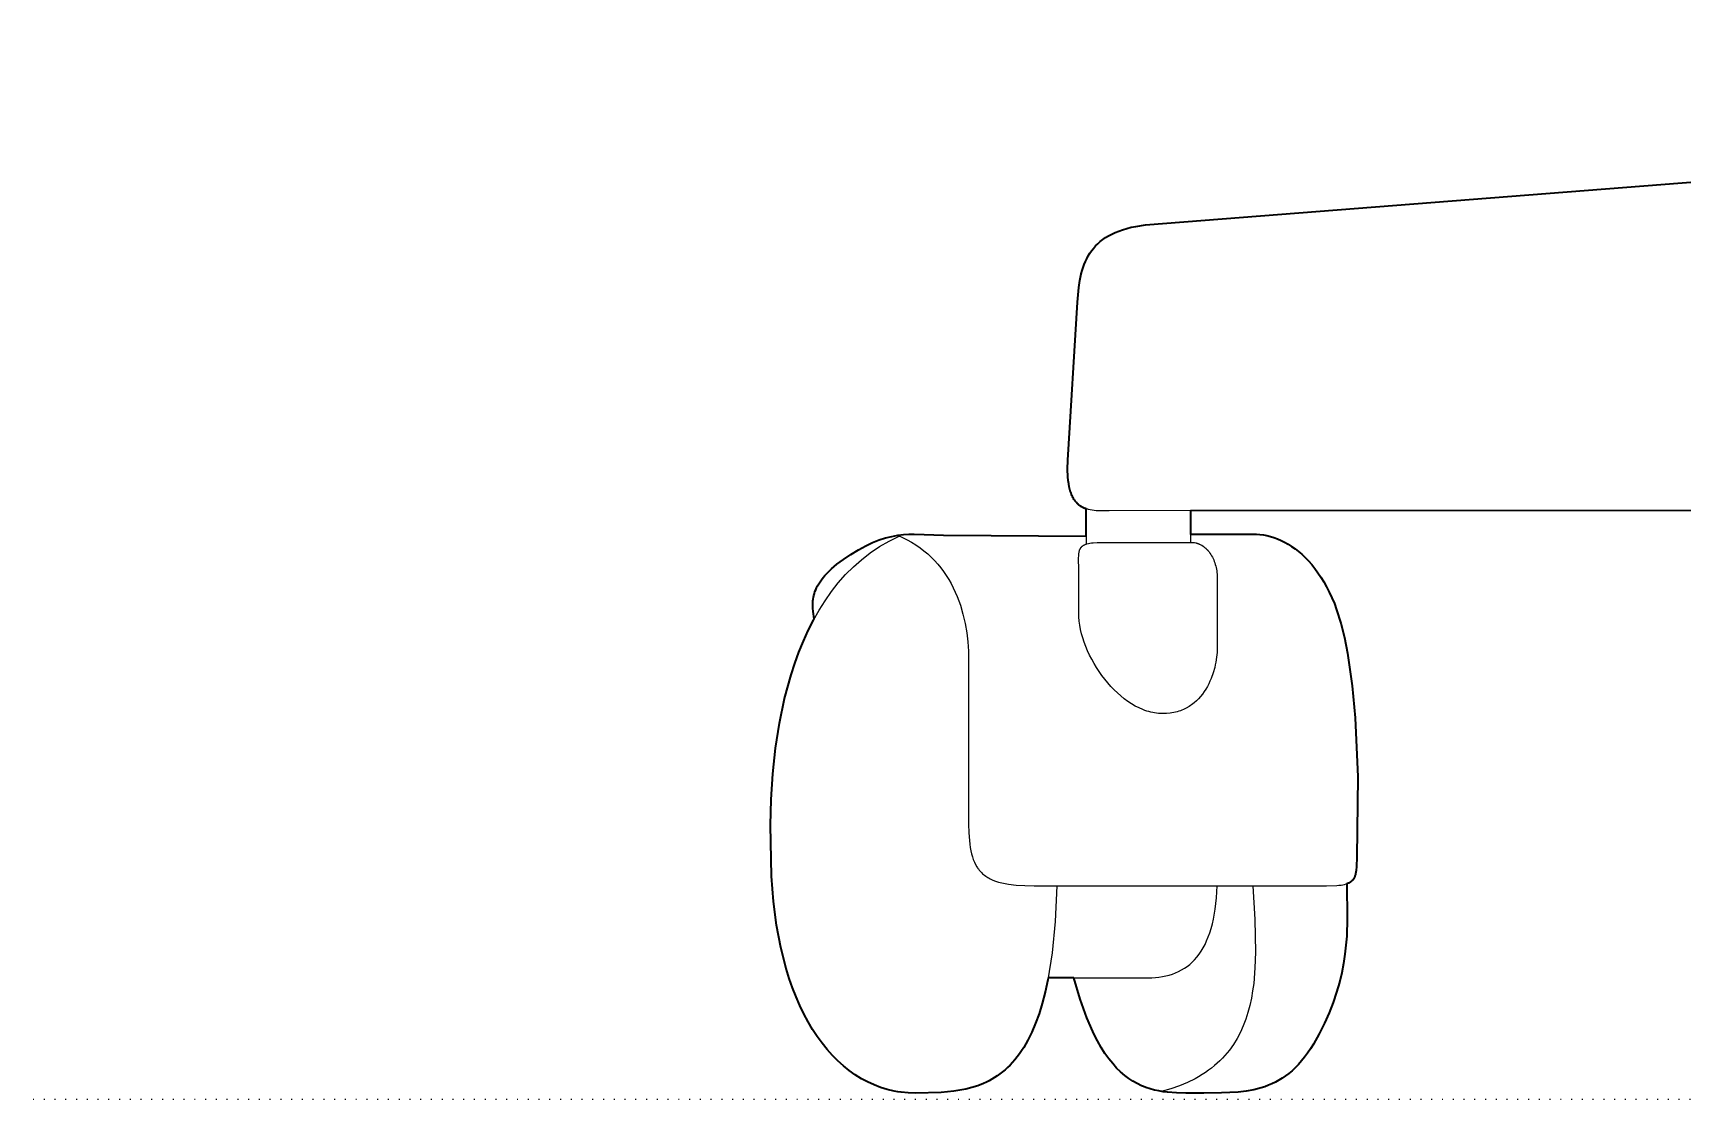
# Model space of a CAD drawing. Header units: millimetres. Extents: x 0 to 1824, y -1116 to 893.
# Drawn here: x 0 to 168.7, y -1115 to -1006 of the extents above; entities that cross this region are included whole.
import ezdxf

# ---------------------------------------------------------------- set-up
doc = ezdxf.new("R2010")
doc.units = ezdxf.units.MM
doc.linetypes.add('Dots', pattern=[1, 0, -1])
doc.layers.add('Blocks', color=7, linetype='Continuous')
for name, color, linetype, lineweight, true_color in [('Blocks$Inner', 7, 'Continuous', 25, 0x007f00), ('Blocks$Outline', 7, 'Continuous', 35, 0xff3f3f), ('Groud', 7, 'Dots', 25, 0x243775)]:
    doc.layers.add(name, color=color, linetype=linetype, lineweight=lineweight, true_color=true_color)

# ---------------------------------------------------------------- blocks, each defined once
blk = doc.blocks.new('Oxford Low Office Chair Back')
at = {"layer": 'Blocks$Inner'}
for p, q in [((79.8, 49.86), (79.9, 49.11)), ((103.81, 12.4), (114.02, 12.4))]:
    blk.add_line(p, q, dxfattribs=at)
for points in [[(707.2, 60.63), (110.06, 60.14), (109.15, 60.15), (108.72, 60.17), (108.51, 60.19), (108.31, 60.22), (108.12, 60.25), (107.93, 60.29), (107.88, 60.31), (107.88, 60.31), (107.87, 60.31), (107.87, 60.31), (107.87, 60.31), (107.86, 60.31), (107.86, 60.31), (107.86, 60.31), (107.86, 60.31), (107.85, 60.31), (107.85, 60.31), (107.85, 60.31), (107.84, 60.32), (107.84, 60.32), (107.84, 60.32), (107.84, 60.32), (107.83, 60.32), (107.74, 60.35), (107.65, 60.38), (107.61, 60.39), (107.6, 60.39), (107.6, 60.4), (107.6, 60.4), (107.6, 60.4), (107.59, 60.4), (107.59, 60.4), (107.59, 60.4), (107.58, 60.4), (107.58, 60.4), (107.58, 60.4), (107.58, 60.4), (107.57, 60.41), (107.57, 60.41), (107.57, 60.41), (107.56, 60.41), (107.56, 60.41), (107.52, 60.43), (107.52, 60.43), (107.51, 60.43), (107.51, 60.43), (107.51, 60.43), (107.5, 60.43), (107.5, 60.43), (107.5, 60.44), (107.5, 60.44), (107.49, 60.44), (107.49, 60.44), (107.49, 60.44), (107.49, 60.44), (107.48, 60.44), (107.48, 60.44), (107.48, 60.44), (107.48, 60.45), (107.43, 60.46), (107.43, 60.47), (107.43, 60.47), (107.42, 60.47), (107.42, 60.47), (107.42, 60.47), (107.42, 60.47), (107.41, 60.47), (107.41, 60.47), (107.41, 60.48), (107.41, 60.48), (107.4, 60.48), (107.4, 60.48), (107.4, 60.48), (107.4, 60.48), (107.39, 60.48), (107.39, 60.48), (107.39, 60.49), (107.39, 60.49), (107.38, 60.49), (107.38, 60.49), (107.38, 60.49), (107.37, 60.49), (107.37, 60.49), (107.37, 60.49), (107.37, 60.5), (107.36, 60.5), (107.36, 60.5), (107.36, 60.5), (107.36, 60.5), (107.35, 60.5), (107.35, 60.5), (107.35, 60.51), (107.31, 60.53), (107.27, 60.55), (107.23, 60.57), (107.22, 60.57), (107.22, 60.57), (107.22, 60.58), (107.22, 60.58), (107.21, 60.58), (107.21, 60.58), (107.21, 60.58), (107.21, 60.58), (107.2, 60.58), (107.2, 60.59), (107.2, 60.59), (107.2, 60.59), (107.19, 60.59), (107.19, 60.59), (107.19, 60.59), (107.19, 60.6), (107.15, 60.62), (107.07, 60.67), (107.03, 60.7), (106.99, 60.73), (106.99, 60.73), (106.99, 60.73), (106.99, 60.73), (106.98, 60.73), (106.97, 60.74), (106.97, 60.74), (106.97, 60.75), (106.97, 60.75), (106.97, 60.75), (106.96, 60.75), (106.96, 60.75), (106.96, 60.75), (106.96, 60.76), (106.92, 60.79), (106.85, 60.85), (106.78, 60.92), (106.71, 60.99), (106.64, 61.06), (106.58, 61.14), (106.52, 61.23), (106.46, 61.31), (106.4, 61.41), (106.35, 61.51), (106.3, 61.61), (106.25, 61.72), (106.2, 61.83), (106.16, 61.95), (106.11, 62.07), (106.04, 62.33), (105.97, 62.62), (105.92, 62.93), (105.87, 63.27), (105.84, 63.63), (105.81, 64.43), (105.83, 65.35), (106.83, 81.48), (106.96, 83), (107.07, 83.71), (107.21, 84.39), (107.3, 84.72), (107.4, 85.04), (107.51, 85.35), (107.63, 85.65), (107.76, 85.94), (107.91, 86.22), (108.08, 86.49), (108.25, 86.75), (108.45, 87), (108.66, 87.24), (108.89, 87.47), (109.14, 87.69), (109.4, 87.9), (109.69, 88.1), (109.99, 88.28), (110.32, 88.46), (110.67, 88.62), (111.04, 88.77), (111.43, 88.91), (111.85, 89.04), (112.3, 89.15), (112.77, 89.25), (113.78, 89.42), (364.22, 109.02)], [(88.41, 57.65), (88.91, 57.43), (89.4, 57.2), (89.86, 56.94), (90.3, 56.67), (90.72, 56.38), (91.12, 56.08), (91.51, 55.76), (91.87, 55.42), (92.21, 55.07), (92.54, 54.71), (92.84, 54.33), (93.13, 53.94), (93.4, 53.54), (93.66, 53.13), (93.89, 52.71), (94.11, 52.29), (94.32, 51.85), (94.51, 51.41), (94.84, 50.5), (95.11, 49.58), (95.33, 48.64), (95.49, 47.69), (95.61, 46.74), (95.67, 45.79), (95.69, 44.85), (95.69, 28.1), (95.71, 27.23), (95.76, 26.44), (95.8, 26.07), (95.85, 25.72), (95.91, 25.39), (95.98, 25.07), (96.07, 24.78), (96.16, 24.49), (96.27, 24.23), (96.39, 23.98), (96.53, 23.75), (96.6, 23.63), (96.64, 23.58), (96.68, 23.53), (96.72, 23.47), (96.76, 23.42), (96.84, 23.32), (96.93, 23.23), (97.02, 23.13), (97.12, 23.04), (97.22, 22.96), (97.32, 22.88), (97.43, 22.8), (97.66, 22.65), (97.78, 22.58), (97.9, 22.52), (98.17, 22.39), (98.45, 22.29), (98.75, 22.19), (99.07, 22.1), (99.42, 22.03), (99.78, 21.97), (100.56, 21.87), (101.44, 21.82), (102.4, 21.8), (130.91, 21.8), (132.28, 21.8), (133.34, 21.84), (133.56, 21.86), (133.77, 21.88), (133.95, 21.91), (134.13, 21.95), (134.29, 21.99), (134.36, 22.01), (134.43, 22.04), (134.47, 22.05), (134.5, 22.06), (134.57, 22.09), (134.6, 22.11), (134.63, 22.12), (134.66, 22.14), (134.69, 22.16), (134.74, 22.19), (134.79, 22.23), (134.82, 22.25), (134.84, 22.27), (134.89, 22.31), (134.93, 22.36), (134.95, 22.38), (134.97, 22.39), (134.97, 22.39), (134.97, 22.4), (134.97, 22.4), (134.97, 22.4), (134.97, 22.4), (134.97, 22.4), (134.97, 22.4), (134.98, 22.4), (135.01, 22.45), (135.05, 22.51), (135.07, 22.53), (135.07, 22.54), (135.07, 22.54), (135.07, 22.54), (135.08, 22.55), (135.08, 22.55), (135.08, 22.55), (135.08, 22.55), (135.08, 22.55), (135.08, 22.55), (135.08, 22.56), (135.08, 22.56), (135.08, 22.56), (135.08, 22.56), (135.12, 22.62), (135.15, 22.68), (135.17, 22.74), (135.2, 22.81), (135.22, 22.88), (135.24, 22.96), (135.26, 23.03), (135.3, 23.19), (135.32, 23.37), (135.36, 23.77), (135.38, 24.75), (135.48, 32.94), (135.23, 38.99), (134.92, 42.26), (134.45, 45.6), (134.14, 47.2), (133.76, 48.68), (133.32, 50.04), (133.09, 50.67), (132.83, 51.27), (132.57, 51.84), (132.3, 52.38), (132.01, 52.89), (131.71, 53.37), (131.41, 53.83), (131.1, 54.26), (130.78, 54.66), (130.45, 55.03), (130.11, 55.38), (129.77, 55.71), (129.42, 56), (129.07, 56.28), (128.72, 56.52), (128.36, 56.75), (128, 56.95), (127.64, 57.13), (127.28, 57.28), (126.91, 57.42), (126.55, 57.53), (126.19, 57.62), (125.83, 57.69), (125.47, 57.73), (125.11, 57.76), (124.76, 57.77), (118.37, 57.77), (118.37, 60.14)], [(107.72, 60.35), (107.72, 56.75)], [(104.71, 21.8), (104.53, 18.16), (104.22, 14.96), (103.78, 12.18), (103.51, 10.94), (103.21, 9.78), (102.89, 8.72), (102.53, 7.74), (102.16, 6.84), (101.75, 6.03), (101.33, 5.28), (101.11, 4.94), (100.88, 4.61), (100.65, 4.3), (100.41, 4), (100.17, 3.73), (99.92, 3.46), (99.67, 3.22), (99.41, 2.98), (99.15, 2.77), (98.89, 2.56), (98.62, 2.37), (98.34, 2.19), (98.07, 2.02), (97.78, 1.87), (97.5, 1.73), (97.21, 1.6), (96.62, 1.36), (96.02, 1.17), (95.41, 1.01), (94.79, 0.89), (94.16, 0.79), (92.87, 0.67), (90.24, 0.6), (89.51, 0.63), (88.78, 0.7), (88.43, 0.75), (88.07, 0.81), (87.37, 0.98), (86.69, 1.19), (86.02, 1.44), (85.36, 1.74), (84.72, 2.08), (84.09, 2.47), (83.48, 2.9), (82.89, 3.38), (82.31, 3.89), (81.76, 4.45), (81.22, 5.06), (80.7, 5.7), (80.2, 6.39), (79.73, 7.12), (79.27, 7.89), (78.84, 8.7), (78.43, 9.55), (78.04, 10.44), (77.68, 11.37), (77.34, 12.34), (77.03, 13.35), (76.48, 15.49), (76.04, 17.77), (75.72, 20.21), (75.52, 22.79), (75.41, 27.99), (75.49, 30.63), (75.66, 33.26), (75.95, 35.87), (76.35, 38.44), (76.87, 40.95), (77.53, 43.37), (77.91, 44.55), (78.33, 45.7), (78.79, 46.82), (79.28, 47.91), (79.81, 48.96), (80.39, 49.98), (81, 50.96), (81.66, 51.89), (82.36, 52.78), (83.11, 53.63), (83.9, 54.42), (84.74, 55.16), (85.63, 55.85), (86.57, 56.49), (87.55, 57.06), (88.59, 57.58)], [(107.72, 57.56), (93.13, 57.65), (91.15, 57.74), (90.11, 57.77), (89.57, 57.76), (89.01, 57.72), (88.43, 57.65), (87.83, 57.54), (87.2, 57.39), (86.55, 57.18), (85.87, 56.92), (85.16, 56.58), (84.41, 56.18), (83.63, 55.7), (82.88, 55.19), (82.22, 54.69), (81.67, 54.22), (81.42, 53.99), (81.2, 53.76), (80.99, 53.54), (80.81, 53.32), (80.64, 53.11), (80.49, 52.9), (80.36, 52.69), (80.24, 52.48), (80.14, 52.28), (80.05, 52.08), (79.97, 51.89), (79.91, 51.69), (79.86, 51.5), (79.82, 51.31), (79.79, 51.12), (79.77, 50.94), (79.76, 50.76), (79.76, 50.57), (79.77, 50.21), (79.8, 49.86)], [(118.37, 57.77), (118.37, 56.93)], [(134.35, 22.01), (134.41, 18.46), (134.35, 16.65), (134.17, 14.8), (134.03, 13.85), (133.84, 12.89), (133.6, 11.91), (133.32, 10.91), (132.97, 9.88), (132.57, 8.83), (132.09, 7.76), (131.55, 6.66), (130.96, 5.61), (130.66, 5.13), (130.35, 4.69), (130.04, 4.27), (129.73, 3.89), (129.41, 3.53), (129.09, 3.2), (128.77, 2.89), (128.43, 2.61), (128.1, 2.36), (127.76, 2.12), (127.41, 1.91), (127.06, 1.72), (126.71, 1.55), (126.34, 1.4), (125.98, 1.26), (125.61, 1.14), (125.23, 1.04), (124.84, 0.95), (124.06, 0.81), (123.25, 0.71), (121.55, 0.62), (119.75, 0.6), (117.89, 0.6), (116.96, 0.62), (116.04, 0.69), (115.59, 0.75), (115.14, 0.82), (114.69, 0.92), (114.24, 1.04), (113.8, 1.19), (113.58, 1.27), (113.36, 1.36), (112.92, 1.57), (112.49, 1.81), (112.07, 2.09), (111.65, 2.41), (111.23, 2.77), (110.82, 3.17), (110.42, 3.62), (110.02, 4.12), (109.63, 4.67), (109.25, 5.28), (108.87, 5.94), (108.5, 6.67), (108.14, 7.45), (107.78, 8.3), (107.1, 10.2), (106.45, 12.4)], [(114.02, 12.4), (114.41, 12.4), (114.79, 12.43), (115.15, 12.46), (115.51, 12.52), (115.86, 12.59), (116.2, 12.68), (116.53, 12.78), (116.85, 12.9), (117.16, 13.04), (117.46, 13.2), (117.75, 13.37), (118.03, 13.56), (118.3, 13.77), (118.43, 13.89), (118.56, 14), (118.8, 14.25), (119.04, 14.52), (119.26, 14.81), (119.47, 15.13), (119.67, 15.46), (119.86, 15.81), (120.03, 16.18), (120.2, 16.58), (120.35, 17), (120.49, 17.44), (120.61, 17.9), (120.72, 18.38), (120.91, 19.42), (121.04, 20.56), (121.11, 21.8)], [(124.76, 21.8), (124.96, 18.37), (125.03, 15.03), (124.97, 13.41), (124.84, 11.83), (124.73, 11.06), (124.6, 10.31), (124.44, 9.58), (124.25, 8.86), (124.03, 8.17), (123.78, 7.49), (123.48, 6.83), (123.15, 6.2), (122.78, 5.59), (122.36, 5), (122.13, 4.72), (121.9, 4.44), (121.65, 4.17), (121.39, 3.91), (121.12, 3.66), (120.83, 3.41), (120.54, 3.17), (120.23, 2.94), (119.9, 2.71), (119.56, 2.49), (119.21, 2.28), (118.85, 2.08), (118.07, 1.7), (117.24, 1.36), (116.35, 1.05), (115.39, 0.78)]]:
    blk.add_lwpolyline(points, dxfattribs=at)
blk.add_lwpolyline([(106.95, 49.71), (106.95, 54.05), (106.93, 55.39), (106.94, 55.53), (106.95, 55.66), (106.95, 55.69), (106.95, 55.69), (106.95, 55.69), (106.95, 55.69), (106.95, 55.69), (106.95, 55.7), (106.95, 55.7), (106.95, 55.7), (106.95, 55.7), (106.95, 55.7), (106.95, 55.71), (106.95, 55.71), (106.95, 55.71), (106.95, 55.71), (106.95, 55.71), (106.95, 55.71), (106.95, 55.72), (106.96, 55.75), (106.96, 55.78), (106.96, 55.81), (106.97, 55.83), (106.98, 55.89), (106.99, 55.95), (107, 56), (107.01, 56.05), (107.03, 56.1), (107.03, 56.1), (107.03, 56.1), (107.03, 56.1), (107.03, 56.1), (107.03, 56.11), (107.03, 56.11), (107.03, 56.11), (107.03, 56.11), (107.03, 56.11), (107.03, 56.11), (107.03, 56.12), (107.03, 56.12), (107.03, 56.12), (107.03, 56.12), (107.04, 56.12), (107.04, 56.12), (107.04, 56.15), (107.06, 56.19), (107.08, 56.24), (107.08, 56.24), (107.08, 56.24), (107.09, 56.24), (107.09, 56.25), (107.09, 56.25), (107.09, 56.25), (107.09, 56.25), (107.09, 56.25), (107.09, 56.26), (107.09, 56.26), (107.09, 56.26), (107.09, 56.26), (107.11, 56.28), (107.13, 56.32), (107.14, 56.34), (107.15, 56.35), (107.15, 56.36), (107.15, 56.36), (107.15, 56.36), (107.15, 56.36), (107.15, 56.36), (107.15, 56.36), (107.16, 56.36), (107.16, 56.36), (107.17, 56.38), (107.17, 56.38), (107.17, 56.39), (107.17, 56.39), (107.17, 56.39), (107.17, 56.39), (107.18, 56.39), (107.18, 56.39), (107.18, 56.39), (107.18, 56.4), (107.19, 56.4), (107.19, 56.41), (107.19, 56.41), (107.19, 56.41), (107.19, 56.41), (107.19, 56.41), (107.19, 56.41), (107.2, 56.42), (107.2, 56.42), (107.2, 56.42), (107.2, 56.43), (107.2, 56.43), (107.2, 56.43), (107.21, 56.43), (107.21, 56.43), (107.21, 56.43), (107.22, 56.44), (107.22, 56.45), (107.23, 56.45), (107.23, 56.45), (107.23, 56.46), (107.23, 56.46), (107.23, 56.46), (107.25, 56.48), (107.25, 56.48), (107.25, 56.48), (107.25, 56.48), (107.25, 56.48), (107.25, 56.48), (107.26, 56.48), (107.26, 56.48), (107.26, 56.49), (107.26, 56.49), (107.26, 56.49), (107.26, 56.49), (107.26, 56.49), (107.26, 56.49), (107.27, 56.49), (107.28, 56.51), (107.3, 56.53), (107.32, 56.54), (107.36, 56.57), (107.41, 56.6), (107.45, 56.63), (107.5, 56.66), (107.53, 56.67), (107.55, 56.69), (107.61, 56.71), (107.66, 56.73), (107.69, 56.74), (107.72, 56.75), (107.79, 56.77), (107.93, 56.81), (108.08, 56.84), (108.24, 56.87), (108.42, 56.89), (108.83, 56.92), (109.31, 56.93), (118.5, 56.93), (118.51, 56.93), (118.51, 56.93), (118.51, 56.93), (118.51, 56.93), (118.51, 56.93), (118.52, 56.93), (118.52, 56.93), (118.52, 56.93), (118.52, 56.93), (118.53, 56.93), (118.53, 56.93), (118.53, 56.93), (118.53, 56.93), (118.53, 56.93), (118.54, 56.93), (118.54, 56.93), (118.54, 56.93), (118.54, 56.93), (118.54, 56.93), (118.55, 56.93), (118.55, 56.93), (118.55, 56.93), (118.55, 56.93), (118.56, 56.93), (118.56, 56.93), (118.56, 56.93), (118.56, 56.93), (118.56, 56.93), (118.57, 56.93), (118.57, 56.93), (118.57, 56.93), (118.57, 56.93), (118.64, 56.92), (118.71, 56.92), (118.78, 56.91), (118.91, 56.88), (118.98, 56.87), (118.98, 56.87), (118.98, 56.87), (118.98, 56.86), (118.99, 56.86), (118.99, 56.86), (118.99, 56.86), (118.99, 56.86), (118.99, 56.86), (119, 56.86), (119, 56.86), (119, 56.86), (119, 56.86), (119, 56.86), (119.01, 56.86), (119.01, 56.86), (119.01, 56.86), (119.01, 56.86), (119.01, 56.86), (119.02, 56.86), (119.02, 56.86), (119.02, 56.85), (119.02, 56.85), (119.03, 56.85), (119.03, 56.85), (119.03, 56.85), (119.03, 56.85), (119.03, 56.85), (119.04, 56.85), (119.04, 56.85), (119.04, 56.85), (119.04, 56.85), (119.04, 56.85), (119.05, 56.85), (119.05, 56.85), (119.05, 56.85), (119.05, 56.85), (119.05, 56.85), (119.06, 56.85), (119.06, 56.84), (119.06, 56.84), (119.06, 56.84), (119.06, 56.84), (119.07, 56.84), (119.07, 56.84), (119.07, 56.84), (119.07, 56.84), (119.07, 56.84), (119.08, 56.84), (119.08, 56.84), (119.08, 56.84), (119.08, 56.84), (119.08, 56.84), (119.09, 56.84), (119.09, 56.83), (119.09, 56.83), (119.09, 56.83), (119.09, 56.83), (119.1, 56.83), (119.1, 56.83), (119.1, 56.83), (119.1, 56.83), (119.1, 56.83), (119.11, 56.83), (119.11, 56.83), (119.11, 56.83), (119.11, 56.83), (119.11, 56.83), (119.12, 56.83), (119.12, 56.82), (119.12, 56.82), (119.12, 56.82), (119.12, 56.82), (119.13, 56.82), (119.13, 56.82), (119.13, 56.82), (119.13, 56.82), (119.13, 56.82), (119.14, 56.82), (119.14, 56.82), (119.14, 56.82), (119.17, 56.81), (119.2, 56.79), (119.21, 56.79), (119.21, 56.79), (119.21, 56.79), (119.21, 56.79), (119.21, 56.79), (119.22, 56.79), (119.22, 56.79), (119.22, 56.79), (119.22, 56.79), (119.22, 56.79), (119.23, 56.79), (119.23, 56.78), (119.23, 56.78), (119.23, 56.78), (119.23, 56.78), (119.24, 56.78), (119.24, 56.78), (119.24, 56.78), (119.24, 56.78), (119.24, 56.78), (119.24, 56.78), (119.25, 56.78), (119.25, 56.78), (119.25, 56.77), (119.25, 56.77), (119.26, 56.77), (119.26, 56.77), (119.26, 56.77), (119.26, 56.77), (119.26, 56.77), (119.26, 56.77), (119.27, 56.77), (119.27, 56.76), (119.28, 56.76), (119.28, 56.76), (119.28, 56.76), (119.28, 56.76), (119.28, 56.76), (119.29, 56.76), (119.29, 56.76), (119.29, 56.76), (119.29, 56.76), (119.29, 56.76), (119.3, 56.76), (119.3, 56.75), (119.42, 56.69), (119.54, 56.63), (119.66, 56.55), (119.77, 56.47), (119.82, 56.42), (119.88, 56.38), (119.93, 56.33), (119.93, 56.33), (119.94, 56.33), (119.94, 56.32), (119.94, 56.32), (119.94, 56.32), (119.94, 56.32), (119.94, 56.32), (119.95, 56.32), (119.95, 56.31), (119.95, 56.31), (119.95, 56.31), (119.95, 56.31), (119.95, 56.31), (119.95, 56.31), (119.96, 56.31), (119.96, 56.3), (119.98, 56.28), (120.09, 56.17), (120.09, 56.17), (120.09, 56.17), (120.09, 56.17), (120.09, 56.17), (120.09, 56.17), (120.1, 56.16), (120.1, 56.16), (120.1, 56.16), (120.1, 56.16), (120.1, 56.16), (120.1, 56.16), (120.1, 56.15), (120.11, 56.15), (120.11, 56.15), (120.11, 56.15), (120.11, 56.15), (120.14, 56.12), (120.16, 56.09), (120.16, 56.09), (120.16, 56.09), (120.16, 56.09), (120.17, 56.08), (120.17, 56.08), (120.17, 56.08), (120.17, 56.08), (120.17, 56.08), (120.17, 56.08), (120.17, 56.07), (120.18, 56.07), (120.18, 56.07), (120.18, 56.07), (120.18, 56.07), (120.18, 56.07), (120.18, 56.06), (120.28, 55.95), (120.37, 55.82), (120.45, 55.7), (120.53, 55.56), (120.61, 55.43), (120.68, 55.28), (120.75, 55.14), (120.81, 54.98), (120.86, 54.83), (120.91, 54.67), (120.96, 54.51), (121, 54.35), (121.06, 54.01), (121.08, 53.84), (121.1, 53.67), (121.11, 53.49), (121.11, 53.32), (121.11, 46.11), (121.11, 45.9), (121.1, 45.67), (121.05, 45.18), (120.97, 44.67), (120.91, 44.4), (120.85, 44.12), (120.69, 43.57), (120.49, 43.01), (120.37, 42.73), (120.24, 42.46), (120.1, 42.19), (119.95, 41.93), (119.78, 41.67), (119.6, 41.42), (119.41, 41.18), (119.2, 40.94), (118.98, 40.72), (118.74, 40.52), (118.49, 40.32), (118.36, 40.23), (118.23, 40.15), (117.95, 39.98), (117.8, 39.91), (117.65, 39.84), (117.5, 39.77), (117.34, 39.71), (117.18, 39.66), (117.01, 39.61), (116.84, 39.56), (116.66, 39.52), (116.48, 39.49), (116.3, 39.46), (115.92, 39.43), (115.72, 39.42), (115.52, 39.41), (115.32, 39.42), (115.11, 39.43), (114.91, 39.45), (114.71, 39.48), (114.51, 39.52), (114.31, 39.56), (114.1, 39.62), (113.9, 39.68), (113.71, 39.75), (113.51, 39.82), (113.12, 39.99), (112.73, 40.19), (112.35, 40.41), (111.97, 40.66), (111.61, 40.93), (111.25, 41.22), (110.9, 41.53), (110.56, 41.85), (110.23, 42.2), (109.91, 42.56), (109.61, 42.93), (109.31, 43.32), (109.03, 43.72), (108.77, 44.13), (108.52, 44.54), (108.28, 44.97), (108.06, 45.4), (107.86, 45.83), (107.68, 46.27), (107.51, 46.71), (107.37, 47.15), (107.24, 47.59), (107.14, 48.02), (107.06, 48.45), (107, 48.88), (106.96, 49.3)], close=True, dxfattribs=at)
at = {"layer": 'Blocks$Outline'}
for points in [[(107.72, 60.35), (107.65, 60.38), (107.61, 60.39), (107.6, 60.39), (107.6, 60.4), (107.6, 60.4), (107.6, 60.4), (107.59, 60.4), (107.59, 60.4), (107.59, 60.4), (107.58, 60.4), (107.58, 60.4), (107.58, 60.4), (107.58, 60.4), (107.57, 60.41), (107.57, 60.41), (107.57, 60.41), (107.56, 60.41), (107.56, 60.41), (107.52, 60.43), (107.52, 60.43), (107.51, 60.43), (107.51, 60.43), (107.51, 60.43), (107.5, 60.43), (107.5, 60.43), (107.5, 60.44), (107.5, 60.44), (107.49, 60.44), (107.49, 60.44), (107.49, 60.44), (107.49, 60.44), (107.48, 60.44), (107.48, 60.44), (107.48, 60.44), (107.48, 60.45), (107.43, 60.46), (107.43, 60.47), (107.43, 60.47), (107.42, 60.47), (107.42, 60.47), (107.42, 60.47), (107.42, 60.47), (107.41, 60.47), (107.41, 60.47), (107.41, 60.48), (107.41, 60.48), (107.4, 60.48), (107.4, 60.48), (107.4, 60.48), (107.4, 60.48), (107.39, 60.48), (107.39, 60.48), (107.39, 60.49), (107.39, 60.49), (107.38, 60.49), (107.38, 60.49), (107.38, 60.49), (107.37, 60.49), (107.37, 60.49), (107.37, 60.49), (107.37, 60.5), (107.36, 60.5), (107.36, 60.5), (107.36, 60.5), (107.36, 60.5), (107.35, 60.5), (107.35, 60.5), (107.35, 60.51), (107.31, 60.53), (107.27, 60.55), (107.23, 60.57), (107.22, 60.57), (107.22, 60.57), (107.22, 60.58), (107.22, 60.58), (107.21, 60.58), (107.21, 60.58), (107.21, 60.58), (107.21, 60.58), (107.2, 60.58), (107.2, 60.59), (107.2, 60.59), (107.2, 60.59), (107.19, 60.59), (107.19, 60.59), (107.19, 60.59), (107.19, 60.6), (107.15, 60.62), (107.07, 60.67), (107.03, 60.7), (106.99, 60.73), (106.99, 60.73), (106.99, 60.73), (106.99, 60.73), (106.98, 60.73), (106.97, 60.74), (106.97, 60.74), (106.97, 60.75), (106.97, 60.75), (106.97, 60.75), (106.96, 60.75), (106.96, 60.75), (106.96, 60.75), (106.96, 60.76), (106.92, 60.79), (106.85, 60.85), (106.78, 60.92), (106.71, 60.99), (106.64, 61.06), (106.58, 61.14), (106.52, 61.23), (106.46, 61.31), (106.4, 61.41), (106.35, 61.51), (106.3, 61.61), (106.25, 61.72), (106.2, 61.83), (106.16, 61.95), (106.11, 62.07), (106.04, 62.33), (105.97, 62.62), (105.92, 62.93), (105.87, 63.27), (105.84, 63.63), (105.81, 64.43), (105.83, 65.35), (106.83, 81.48), (106.96, 83), (107.07, 83.71), (107.21, 84.39), (107.3, 84.72), (107.4, 85.04), (107.51, 85.35), (107.63, 85.65), (107.76, 85.94), (107.91, 86.22), (108.08, 86.49), (108.25, 86.75), (108.45, 87), (108.66, 87.24), (108.89, 87.47), (109.14, 87.69), (109.4, 87.9), (109.69, 88.1), (109.99, 88.28), (110.32, 88.46), (110.67, 88.62), (111.04, 88.77), (111.43, 88.91), (111.85, 89.04), (112.3, 89.15), (112.77, 89.25), (113.78, 89.42), (364.22, 109.02)], [(107.72, 57.56), (107.72, 60.35)], [(220.87, 60.23), (118.37, 60.14)], [(118.37, 60.14), (118.37, 57.77), (124.76, 57.77), (125.11, 57.76), (125.47, 57.73), (125.83, 57.69), (126.19, 57.62), (126.55, 57.53), (126.91, 57.42), (127.28, 57.28), (127.64, 57.13), (128, 56.95), (128.36, 56.75), (128.72, 56.52), (129.07, 56.28), (129.42, 56), (129.77, 55.71), (130.11, 55.38), (130.45, 55.03), (130.78, 54.66), (131.1, 54.26), (131.41, 53.83), (131.71, 53.37), (132.01, 52.89), (132.3, 52.38), (132.57, 51.84), (132.83, 51.27), (133.09, 50.67), (133.32, 50.04), (133.76, 48.68), (134.14, 47.2), (134.45, 45.6), (134.92, 42.26), (135.23, 38.99), (135.48, 32.94), (135.38, 24.75), (135.36, 23.77), (135.32, 23.37), (135.3, 23.19), (135.26, 23.03), (135.24, 22.96), (135.22, 22.88), (135.2, 22.81), (135.17, 22.74), (135.15, 22.68), (135.12, 22.62), (135.08, 22.56), (135.08, 22.56), (135.08, 22.56), (135.08, 22.56), (135.08, 22.55), (135.08, 22.55), (135.08, 22.55), (135.08, 22.55), (135.08, 22.55), (135.08, 22.55), (135.07, 22.54), (135.07, 22.54), (135.07, 22.54), (135.07, 22.53), (135.05, 22.51), (135.01, 22.45), (134.98, 22.4), (134.97, 22.4), (134.97, 22.4), (134.97, 22.4), (134.97, 22.4), (134.97, 22.4), (134.97, 22.4), (134.97, 22.39), (134.97, 22.39), (134.95, 22.38), (134.93, 22.36), (134.89, 22.31), (134.84, 22.27), (134.82, 22.25), (134.79, 22.23), (134.74, 22.19), (134.69, 22.16), (134.66, 22.14), (134.63, 22.12), (134.6, 22.11), (134.57, 22.09), (134.5, 22.06), (134.47, 22.05), (134.43, 22.04), (134.36, 22.01), (134.35, 22.01)], [(79.9, 49.11), (79.8, 49.86), (79.77, 50.21), (79.76, 50.57), (79.76, 50.76), (79.77, 50.94), (79.79, 51.12), (79.82, 51.31), (79.86, 51.5), (79.91, 51.69), (79.97, 51.89), (80.05, 52.08), (80.14, 52.28), (80.24, 52.48), (80.36, 52.69), (80.49, 52.9), (80.64, 53.11), (80.81, 53.32), (80.99, 53.54), (81.2, 53.76), (81.42, 53.99), (81.67, 54.22), (82.22, 54.69), (82.88, 55.19), (83.63, 55.7), (84.41, 56.18), (85.16, 56.58), (85.87, 56.92), (86.55, 57.18), (87.2, 57.39), (87.83, 57.54), (88.43, 57.65), (89.01, 57.72), (89.57, 57.76), (90.11, 57.77), (91.15, 57.74), (93.13, 57.65), (107.72, 57.56)], [(103.81, 12.4), (103.78, 12.18), (103.51, 10.94), (103.21, 9.78), (102.89, 8.72), (102.53, 7.74), (102.16, 6.84), (101.75, 6.03), (101.33, 5.28), (101.11, 4.94), (100.88, 4.61), (100.65, 4.3), (100.41, 4), (100.17, 3.73), (99.92, 3.46), (99.67, 3.22), (99.41, 2.98), (99.15, 2.77), (98.89, 2.56), (98.62, 2.37), (98.34, 2.19), (98.07, 2.02), (97.78, 1.87), (97.5, 1.73), (97.21, 1.6), (96.62, 1.36), (96.02, 1.17), (95.41, 1.01), (94.79, 0.89), (94.16, 0.79), (92.87, 0.67), (90.24, 0.6), (89.51, 0.63), (88.78, 0.7), (88.43, 0.75), (88.07, 0.81), (87.37, 0.98), (86.69, 1.19), (86.02, 1.44), (85.36, 1.74), (84.72, 2.08), (84.09, 2.47), (83.48, 2.9), (82.89, 3.38), (82.31, 3.89), (81.76, 4.45), (81.22, 5.06), (80.7, 5.7), (80.2, 6.39), (79.73, 7.12), (79.27, 7.89), (78.84, 8.7), (78.43, 9.55), (78.04, 10.44), (77.68, 11.37), (77.34, 12.34), (77.03, 13.35), (76.48, 15.49), (76.04, 17.77), (75.72, 20.21), (75.52, 22.79), (75.41, 27.99), (75.49, 30.63), (75.66, 33.26), (75.95, 35.87), (76.35, 38.44), (76.87, 40.95), (77.53, 43.37), (77.91, 44.55), (78.33, 45.7), (78.79, 46.82), (79.28, 47.91), (79.81, 48.96), (79.9, 49.11)], [(134.35, 22.01), (134.41, 18.46), (134.35, 16.65), (134.17, 14.8), (134.03, 13.85), (133.84, 12.89), (133.6, 11.91), (133.32, 10.91), (132.97, 9.88), (132.57, 8.83), (132.09, 7.76), (131.55, 6.66), (130.96, 5.61), (130.66, 5.13), (130.35, 4.69), (130.04, 4.27), (129.73, 3.89), (129.41, 3.53), (129.09, 3.2), (128.77, 2.89), (128.43, 2.61), (128.1, 2.36), (127.76, 2.12), (127.41, 1.91), (127.06, 1.72), (126.71, 1.55), (126.34, 1.4), (125.98, 1.26), (125.61, 1.14), (125.23, 1.04), (124.84, 0.95), (124.06, 0.81), (123.25, 0.71), (121.55, 0.62), (119.75, 0.6), (117.89, 0.6), (116.96, 0.62), (116.04, 0.69), (115.59, 0.75), (115.14, 0.82), (114.69, 0.92), (114.24, 1.04), (113.8, 1.19), (113.58, 1.27), (113.36, 1.36), (112.92, 1.57), (112.49, 1.81), (112.07, 2.09), (111.65, 2.41), (111.23, 2.77), (110.82, 3.17), (110.42, 3.62), (110.02, 4.12), (109.63, 4.67), (109.25, 5.28), (108.87, 5.94), (108.5, 6.67), (108.14, 7.45), (107.78, 8.3), (107.1, 10.2), (106.45, 12.4)], [(106.45, 12.4), (103.81, 12.4)]]:
    blk.add_lwpolyline(points, dxfattribs=at)

msp = doc.modelspace()

# ---------------------------------------------------------------- linework, layer by layer
at = {"layer": 'Groud'}
msp.add_lwpolyline([(0, -1115.03), (814.04, -1115.03)], dxfattribs=at)

# ---------------------------------------------------------------- block references
at = {"layer": 'Blocks'}
msp.add_blockref('Oxford Low Office Chair Back', (0, -1115.03), dxfattribs=at)

doc.saveas('drawing.dxf')
